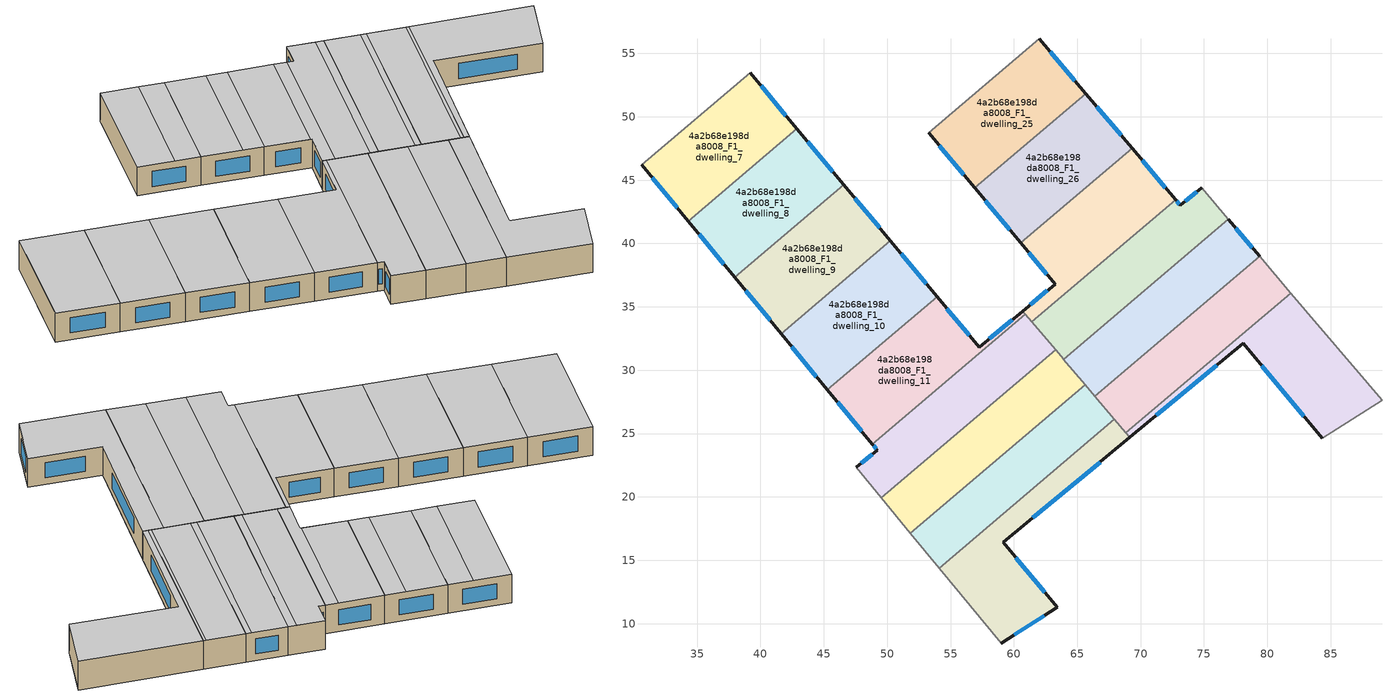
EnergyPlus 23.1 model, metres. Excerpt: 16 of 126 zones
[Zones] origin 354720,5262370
4a2b68e198da8008_F1_dwelling_10
 floor to 4a2b68e198da8008_F0_dwelling_10 (EU_floor_Construction): 50.26,40.21 53.93,35.8 45.28,28.46 41.62,32.89 z3
 wall outside (EU_wall_Construction): 41.62,32.89 45.28,28.46 / 53.93,35.8 50.26,40.21 z3:6
 wall to 4a2b68e198da8008_F1_dwelling_11 (EU_wall_Construction): 45.28,28.46 53.93,35.8 z3:6
 wall to 4a2b68e198da8008_F1_dwelling_9 (EU_wall_Construction): 50.26,40.21 41.62,32.89 z3:6
 window (EU_Window_Construction): 42.48,31.85 44.42,29.5 / 53.07,36.84 51.12,39.17 z3.7:5.3
 ceiling to 4a2b68e198da8008_F2_dwelling_10 (EU_floor_Construction): 53.93,35.8 50.26,40.21 41.62,32.89 45.28,28.46 z6
4a2b68e198da8008_F1_dwelling_11
 floor to 4a2b68e198da8008_F0_dwelling_11 (EU_floor_Construction): 60.69,34.67 60.91,34.41 48.83,24.16 45.28,28.46 53.93,35.8 57.25,31.82 z3
 wall outside (EU_wall_Construction): 60.69,34.67 57.25,31.82 53.93,35.8 / 45.28,28.46 48.83,24.16 z3:6
 wall to 4a2b68e198da8008_F1_dwelling_12 (EU_wall_Construction): 48.83,24.16 60.91,34.41 z3:6
 wall to 4a2b68e198da8008_F1_dwelling_27 (EU_wall_Construction): 60.91,34.41 60.69,34.67 z3:6
 window (EU_Window_Construction): 59.88,34 58.06,32.49 / 46.11,27.45 47.99,25.17 / 56.47,32.76 54.71,34.87 z3.7:5.3
 ceiling to 4a2b68e198da8008_F2_dwelling_11 (EU_floor_Construction): 57.25,31.82 53.93,35.8 45.28,28.46 48.83,24.16 60.91,34.41 60.69,34.67 z6
4a2b68e198da8008_F1_dwelling_12
 floor to 4a2b68e198da8008_F0_dwelling_12 (EU_floor_Construction): 60.91,34.41 63.29,31.6 49.52,19.93 47.54,22.32 49.22,23.69 48.83,24.16 z3
 wall outside (EU_wall_Construction): 48.83,24.16 49.22,23.69 47.54,22.32 z3:6
 wall to 4a2b68e198da8008_F1_dwelling_13 (EU_wall_Construction): 49.52,19.93 63.29,31.6 z3:6
 wall adiabatic (EU_wall_Construction): 47.54,22.32 49.52,19.93 z3:6
 wall to 4a2b68e198da8008_F1_dwelling_28 (EU_wall_Construction): 63.29,31.6 61.4,33.82 z3:6
 wall to 4a2b68e198da8008_F1_dwelling_27 (EU_wall_Construction): 61.4,33.83 60.91,34.41 z3:6
 window (EU_Window_Construction): 48.82,23.37 47.94,22.64 / 48.92,24.05 49.12,23.8 z3.7:5.3
 ceiling to 4a2b68e198da8008_F2_dwelling_12 (EU_floor_Construction): 63.29,31.6 60.91,34.41 48.83,24.16 49.22,23.69 47.54,22.32 49.52,19.93 z6
4a2b68e198da8008_F1_dwelling_13
 floor to 4a2b68e198da8008_F0_dwelling_13 (EU_floor_Construction): 63.29,31.6 65.61,28.85 51.82,17.15 49.52,19.93 z3
 wall to 4a2b68e198da8008_F1_dwelling_14 (EU_wall_Construction): 51.82,17.15 65.61,28.85 z3:6
 wall adiabatic (EU_wall_Construction): 49.52,19.93 51.82,17.15 z3:6
 wall to 4a2b68e198da8008_F1_dwelling_29 (EU_wall_Construction): 65.61,28.85 63.91,30.86 z3:6
 wall to 4a2b68e198da8008_F1_dwelling_28 (EU_wall_Construction): 63.91,30.86 63.29,31.6 z3:6
 ceiling to 4a2b68e198da8008_F2_dwelling_13 (EU_floor_Construction): 65.61,28.85 63.29,31.6 49.52,19.93 51.82,17.15 z6
4a2b68e198da8008_F1_dwelling_14
 floor to 4a2b68e198da8008_F0_dwelling_14 (EU_floor_Construction): 65.61,28.85 67.94,26.12 54.1,14.38 51.82,17.15 z3
 wall to 4a2b68e198da8008_F1_dwelling_15 (EU_wall_Construction): 54.1,14.38 67.94,26.12 z3:6
 wall adiabatic (EU_wall_Construction): 51.82,17.15 54.1,14.38 z3:6
 wall to 4a2b68e198da8008_F1_dwelling_30 (EU_wall_Construction): 67.94,26.12 66.38,27.96 z3:6
 wall to 4a2b68e198da8008_F1_dwelling_29 (EU_wall_Construction): 66.38,27.96 65.62,28.85 z3:6
 ceiling to 4a2b68e198da8008_F2_dwelling_14 (EU_floor_Construction): 67.94,26.12 65.61,28.85 51.82,17.15 54.1,14.38 z6
4a2b68e198da8008_F1_dwelling_15
 floor to 4a2b68e198da8008_F0_dwelling_15 (EU_floor_Construction): 67.94,26.12 69.14,24.7 59.16,16.42 63.44,11.29 58.99,8.46 54.1,14.38 z3
 wall outside (EU_wall_Construction): 58.99,8.46 63.44,11.29 59.16,16.42 69.14,24.7 z3:6
 wall adiabatic (EU_wall_Construction): 54.1,14.38 58.99,8.46 z3:6
 wall to 4a2b68e198da8008_F1_dwelling_31 (EU_wall_Construction): 69.14,24.7 68.84,25.05 z3:6
 wall to 4a2b68e198da8008_F1_dwelling_30 (EU_wall_Construction): 68.84,25.05 67.94,26.12 z3:6
 window (EU_Window_Construction): 61.5,18.36 66.8,22.75 / 62.43,12.49 60.16,15.21 / 60.04,9.12 62.39,10.62 z3.7:5.3
 ceiling to 4a2b68e198da8008_F2_dwelling_15 (EU_floor_Construction): 63.44,11.29 59.16,16.42 69.14,24.7 67.94,26.12 54.1,14.38 58.99,8.46 z6
4a2b68e198da8008_F1_dwelling_25
 floor to 4a2b68e198da8008_F0_dwelling_25 (EU_floor_Construction): 62,56.15 65.67,51.82 56.91,44.39 53.27,48.75 z3
 wall outside (EU_wall_Construction): 65.67,51.82 62,56.15 / 53.27,48.75 56.91,44.39 z3:6
 wall to 4a2b68e198da8008_F1_dwelling_24 (EU_wall_Construction): 62,56.15 53.27,48.75 z3:6
 wall to 4a2b68e198da8008_F1_dwelling_26 (EU_wall_Construction): 56.91,44.39 65.67,51.82 z3:6
 window (EU_Window_Construction): 64.81,52.84 62.86,55.13 / 54.13,47.73 56.05,45.42 z3.7:5.3
 ceiling to 4a2b68e198da8008_F2_dwelling_25 (EU_floor_Construction): 65.67,51.82 64.2,53.55 55.46,46.13 56.91,44.39 z6
 ceiling to 4a2b68e198da8008_F2_dwelling_24 (EU_floor_Construction): 64.2,53.55 62,56.15 53.27,48.75 55.46,46.13 z6
4a2b68e198da8008_F1_dwelling_26
 floor to 4a2b68e198da8008_F0_dwelling_26 (EU_floor_Construction): 65.67,51.82 69.32,47.51 60.53,40.05 56.91,44.39 z3
 wall outside (EU_wall_Construction): 69.32,47.51 65.67,51.82 / 56.91,44.39 60.53,40.05 z3:6
 wall to 4a2b68e198da8008_F1_dwelling_27 (EU_wall_Construction): 60.53,40.05 69.32,47.51 z3:6
 window (EU_Window_Construction): 68.46,48.52 66.53,50.81 / 57.76,43.37 59.68,41.07 z3.7:5.3
 ceiling to 4a2b68e198da8008_F2_dwelling_26 (EU_floor_Construction): 69.32,47.51 68.1,48.95 59.32,41.5 60.53,40.05 z6
 ceiling adiabatic (EU_roof_Construction): 69.32,47.51 65.67,51.82 56.91,44.39 60.53,40.05 59.32,41.5 68.1,48.95 z6
4a2b68e198da8008_F1_dwelling_27
 floor to 4a2b68e198da8008_F0_dwelling_27 (EU_floor_Construction): 69.32,47.51 72.76,43.46 61.4,33.83 60.69,34.67 63.25,36.79 60.53,40.05 z3
 wall outside (EU_wall_Construction): 60.53,40.05 63.25,36.79 60.69,34.67 / 72.76,43.46 69.32,47.51 z3:6
 wall to 4a2b68e198da8008_F1_dwelling_28 (EU_wall_Construction): 61.4,33.83 72.76,43.46 z3:6
 window (EU_Window_Construction): 62.65,36.29 61.29,35.17 / 61.16,39.29 62.61,37.56 / 71.95,44.41 70.13,46.56 z3.7:5.3
 ceiling to 4a2b68e198da8008_F2_dwelling_27 (EU_floor_Construction): 72.76,43.46 71.99,44.36 63.17,36.88 63.25,36.79 60.69,34.67 61.4,33.83 z6
 ceiling to 4a2b68e198da8008_F2_dwelling_26 (EU_floor_Construction): 71.99,44.36 69.32,47.51 60.53,40.05 63.17,36.88 z6
4a2b68e198da8008_F1_dwelling_28
 floor to 4a2b68e198da8008_F0_dwelling_28 (EU_floor_Construction): 74.81,44.41 76.93,41.9 63.91,30.86 61.4,33.83 72.76,43.46 73.15,43 z3
 wall outside (EU_wall_Construction): 74.81,44.41 73.15,43 72.76,43.46 z3:6
 wall to 4a2b68e198da8008_F1_dwelling_29 (EU_wall_Construction): 63.91,30.86 76.93,41.9 z3:6
 wall adiabatic (EU_wall_Construction): 76.93,41.9 74.81,44.41 z3:6
 window (EU_Window_Construction): 73.05,43.11 72.85,43.35 / 74.42,44.08 73.54,43.33 z3.7:5.3
 ceiling to 4a2b68e198da8008_F2_dwelling_27 (EU_floor_Construction): 76.44,42.48 74.81,44.41 73.15,43 72.76,43.46 61.4,33.83 63.42,31.44 z6
 ceiling to 4a2b68e198da8008_F2_dwelling_28 (EU_floor_Construction): 76.93,41.9 76.44,42.48 63.42,31.44 63.91,30.86 z6
4a2b68e198da8008_F1_dwelling_29
 floor to 4a2b68e198da8008_F0_dwelling_29 (EU_floor_Construction): 76.93,41.9 79.4,39 66.38,27.96 63.91,30.86 z3
 wall outside (EU_wall_Construction): 79.4,39 76.93,41.9 z3:6
 wall to 4a2b68e198da8008_F1_dwelling_30 (EU_wall_Construction): 66.38,27.96 79.4,39 z3:6
 window (EU_Window_Construction): 78.82,39.68 77.51,41.22 z3.7:5.3
 ceiling to 4a2b68e198da8008_F2_dwelling_29 (EU_floor_Construction): 79.4,39 79.07,39.38 66.05,28.34 66.38,27.96 z6
 ceiling to 4a2b68e198da8008_F2_dwelling_28 (EU_floor_Construction): 79.07,39.38 76.93,41.9 63.91,30.86 66.05,28.34 z6
4a2b68e198da8008_F1_dwelling_30
 floor to 4a2b68e198da8008_F0_dwelling_30 (EU_floor_Construction): 79.4,39 81.86,36.09 68.84,25.05 66.38,27.96 z3
 wall adiabatic (EU_wall_Construction): 81.86,36.09 79.4,39 z3:6
 wall to 4a2b68e198da8008_F1_dwelling_31 (EU_wall_Construction): 68.84,25.05 81.86,36.09 z3:6
 ceiling to 4a2b68e198da8008_F2_dwelling_30 (EU_floor_Construction): 81.86,36.09 81.7,36.29 68.68,25.25 68.84,25.05 z6
 ceiling to 4a2b68e198da8008_F2_dwelling_29 (EU_floor_Construction): 81.7,36.29 79.4,39 66.38,27.96 68.68,25.25 z6
4a2b68e198da8008_F1_dwelling_31
 floor to 4a2b68e198da8008_F0_dwelling_31 (EU_floor_Construction): 81.86,36.09 89.05,27.62 84.35,24.62 78.1,32.12 69.14,24.7 68.84,25.05 z3
 wall outside (EU_wall_Construction): 69.14,24.7 78.1,32.12 84.35,24.62 z3:6
 wall adiabatic (EU_wall_Construction): 84.35,24.62 89.05,27.62 81.86,36.09 z3:6
 window (EU_Window_Construction): 71.24,26.44 75.99,30.37 / 79.56,30.36 82.88,26.38 z3.7:5.3
 ceiling to 4a2b68e198da8008_F2_dwelling_30 (EU_floor_Construction): 89.05,27.62 81.86,36.09 68.84,25.05 69.14,24.7 78.1,32.12 84.35,24.62 z6
4a2b68e198da8008_F1_dwelling_7
 floor to 4a2b68e198da8008_F0_dwelling_7 (EU_floor_Construction): 39.18,53.49 42.88,49.05 34.29,41.77 30.61,46.23 z3
 wall outside (EU_wall_Construction): 30.61,46.23 34.29,41.77 / 42.88,49.05 39.18,53.49 z3:6
 wall to 4a2b68e198da8008_F1_dwelling_8 (EU_wall_Construction): 34.29,41.77 42.88,49.05 z3:6
 wall to 4a2b68e198da8008_F1_dwelling_6 (EU_wall_Construction): 39.18,53.49 30.61,46.23 z3:6
 window (EU_Window_Construction): 31.47,45.18 33.43,42.82 / 42.01,50.1 40.05,52.45 z3.7:5.3
 ceiling to 4a2b68e198da8008_F2_dwelling_7 (EU_floor_Construction): 42.88,49.05 39.18,53.49 30.61,46.23 34.29,41.77 z6
4a2b68e198da8008_F1_dwelling_8
 floor to 4a2b68e198da8008_F0_dwelling_8 (EU_floor_Construction): 42.88,49.05 46.58,44.63 37.96,37.32 34.29,41.77 z3
 wall outside (EU_wall_Construction): 34.29,41.77 37.96,37.32 / 46.58,44.63 42.88,49.05 z3:6
 wall to 4a2b68e198da8008_F1_dwelling_9 (EU_wall_Construction): 37.96,37.32 46.58,44.63 z3:6
 window (EU_Window_Construction): 35.15,40.72 37.1,38.37 / 45.71,45.67 43.75,48.01 z3.7:5.3
 ceiling to 4a2b68e198da8008_F2_dwelling_8 (EU_floor_Construction): 46.58,44.63 42.88,49.05 34.29,41.77 37.96,37.32 z6
4a2b68e198da8008_F1_dwelling_9
 floor to 4a2b68e198da8008_F0_dwelling_9 (EU_floor_Construction): 46.58,44.63 50.26,40.21 41.62,32.89 37.96,37.32 z3
 wall outside (EU_wall_Construction): 37.96,37.32 41.62,32.89 / 50.26,40.21 46.58,44.63 z3:6
 window (EU_Window_Construction): 38.82,36.28 40.76,33.93 / 49.39,41.25 47.44,43.59 z3.7:5.3
 ceiling to 4a2b68e198da8008_F2_dwelling_9 (EU_floor_Construction): 50.26,40.21 46.58,44.63 37.96,37.32 41.62,32.89 z6
[Building]
EU S2 Campaign: North Axis=0; Terrain=City; Solar Distribution=FullExterior
[Site:Location]
Budapest.Ferenc.Liszt.Intl.AP: Latitude=47.437; Longitude=19.256; Time Zone=1; Elevation=185
[SizingPeriod:WeatherFileDays]
AnnualSizingPeriod: Begin Month=1; Begin Day of Month=1; End Month=12; End Day of Month=31; Day of Week for Start Day=Monday; Use Weather File Daylight Saving Period=No; Use Weather File Rain and Snow Indicators=No
[MATERIAL]
EU_InternalMass_Material: Roughness=MediumRough; Thickness=0.1; Conductivity=1; Density=1800; Specific Heat=900; Thermal Absorptance=0.9; Solar Absorptance=0.7; Visible Absorptance=0.7
[MATERIAL:NOMASS] Roughness=MediumRough; Thermal Absorptance=0.9; Solar Absorptance=0.7; Visible Absorptance=0.7
Name | Thermal Resistance
EU_wall_NoMass | 0.832559
EU_roof_NoMass | 1.39638
EU_floor_NoMass | 0.872794
[WINDOWMATERIAL:SIMPLEGLAZINGSYSTEM]
EU_Window_SimpleGlazing: UFactor=2.79869; Solar Heat Gain Coefficient=0.75; Visible Transmittance=0.75
[CONSTRUCTION]
EU_wall_Construction: EU_wall_NoMass
EU_roof_Construction: EU_roof_NoMass
EU_floor_Construction: EU_floor_NoMass
EU_Window_Construction: EU_Window_SimpleGlazing
EU_InternalMass_Construction: EU_InternalMass_Material
[ZONE] Type=1; Multiplier=1; Ceiling Height=autocalculate; Floor Area=autocalculate; Part of Total Floor Area=Yes
Name | Volume
4a2b68e198da8008_F1_dwelling_10 | 195.091
4a2b68e198da8008_F1_dwelling_11 | 195.105
4a2b68e198da8008_F1_dwelling_12; 4a2b68e198da8008_F1_dwelling_25 | 195.078
4a2b68e198da8008_F1_dwelling_13 | 195.097
4a2b68e198da8008_F1_dwelling_14; 4a2b68e198da8008_F1_dwelling_8 | 195.116
4a2b68e198da8008_F1_dwelling_15 | 195.062
4a2b68e198da8008_F1_dwelling_26 | 195.104
4a2b68e198da8008_F1_dwelling_27 | 195.11
4a2b68e198da8008_F1_dwelling_28 | 195.084
4a2b68e198da8008_F1_dwelling_29 | 195.092
4a2b68e198da8008_F1_dwelling_30 | 195.079
4a2b68e198da8008_F1_dwelling_31 | 195.088
4a2b68e198da8008_F1_dwelling_7 | 195.093
4a2b68e198da8008_F1_dwelling_9 | 195.074
[INTERNALMASS] Construction=EU_InternalMass_Construction
Name | Zone or ZoneList | Surface Area
4a2b68e198da8008_F1_dwelling_7_EU_InternalMass | 4a2b68e198da8008_F1_dwelling_7 | 65.031
4a2b68e198da8008_F1_dwelling_8_EU_InternalMass | 4a2b68e198da8008_F1_dwelling_8 | 65.0387
4a2b68e198da8008_F1_dwelling_9_EU_InternalMass | 4a2b68e198da8008_F1_dwelling_9 | 65.0246
4a2b68e198da8008_F1_dwelling_10_EU_InternalMass | 4a2b68e198da8008_F1_dwelling_10 | 65.0304
4a2b68e198da8008_F1_dwelling_11_EU_InternalMass | 4a2b68e198da8008_F1_dwelling_11 | 65.0348
4a2b68e198da8008_F1_dwelling_12_EU_InternalMass | 4a2b68e198da8008_F1_dwelling_12 | 65.0261
4a2b68e198da8008_F1_dwelling_13_EU_InternalMass | 4a2b68e198da8008_F1_dwelling_13 | 65.0325
4a2b68e198da8008_F1_dwelling_14_EU_InternalMass | 4a2b68e198da8008_F1_dwelling_14 | 65.0387
4a2b68e198da8008_F1_dwelling_15_EU_InternalMass | 4a2b68e198da8008_F1_dwelling_15 | 65.0204
4a2b68e198da8008_F1_dwelling_25_EU_InternalMass | 4a2b68e198da8008_F1_dwelling_25 | 65.0263
4a2b68e198da8008_F1_dwelling_26_EU_InternalMass | 4a2b68e198da8008_F1_dwelling_26 | 65.0345
4a2b68e198da8008_F1_dwelling_27_EU_InternalMass | 4a2b68e198da8008_F1_dwelling_27 | 65.0366
4a2b68e198da8008_F1_dwelling_28_EU_InternalMass | 4a2b68e198da8008_F1_dwelling_28 | 65.0283
4a2b68e198da8008_F1_dwelling_29_EU_InternalMass | 4a2b68e198da8008_F1_dwelling_29 | 65.0306
4a2b68e198da8008_F1_dwelling_30_EU_InternalMass | 4a2b68e198da8008_F1_dwelling_30 | 65.0265
4a2b68e198da8008_F1_dwelling_31_EU_InternalMass | 4a2b68e198da8008_F1_dwelling_31 | 65.029
[OTHEREQUIPMENT] Fuel Type=Electricity; Design Level Calculation Method=Watts/Area; Power per Zone Floor Area=1; Fraction Latent=0; Fraction Radiant=0; Fraction Lost=0; Carbon Dioxide Generation Rate=0; EndUse Subcategory=EU_Step8_InternalGains
Name | Zone or ZoneList or Space or SpaceList | Schedule
EU_Step8_InternalGain_4a2b68e198da8008_F1_dwelling_7_f000 | 4a2b68e198da8008_F1_dwelling_7 | EU_Step8_GainSchedule_4a2b68e198da8008_F1_dwelling_7_f000
EU_Step8_InternalGain_4a2b68e198da8008_F1_dwelling_8_f000 | 4a2b68e198da8008_F1_dwelling_8 | EU_Step8_GainSchedule_4a2b68e198da8008_F1_dwelling_8_f000
EU_Step8_InternalGain_4a2b68e198da8008_F1_dwelling_9_f000 | 4a2b68e198da8008_F1_dwelling_9 | EU_Step8_GainSchedule_4a2b68e198da8008_F1_dwelling_9_f000
EU_Step8_InternalGain_4a2b68e198da8008_F1_dwelling_10_f000 | 4a2b68e198da8008_F1_dwelling_10 | EU_Step8_GainSchedule_4a2b68e198da8008_F1_dwelling_10_f000
EU_Step8_InternalGain_4a2b68e198da8008_F1_dwelling_11_f000 | 4a2b68e198da8008_F1_dwelling_11 | EU_Step8_GainSchedule_4a2b68e198da8008_F1_dwelling_11_f000
EU_Step8_InternalGain_4a2b68e198da8008_F1_dwelling_12_f000 | 4a2b68e198da8008_F1_dwelling_12 | EU_Step8_GainSchedule_4a2b68e198da8008_F1_dwelling_12_f000
EU_Step8_InternalGain_4a2b68e198da8008_F1_dwelling_13_f000 | 4a2b68e198da8008_F1_dwelling_13 | EU_Step8_GainSchedule_4a2b68e198da8008_F1_dwelling_13_f000
EU_Step8_InternalGain_4a2b68e198da8008_F1_dwelling_14_f000 | 4a2b68e198da8008_F1_dwelling_14 | EU_Step8_GainSchedule_4a2b68e198da8008_F1_dwelling_14_f000
EU_Step8_InternalGain_4a2b68e198da8008_F1_dwelling_15_f000 | 4a2b68e198da8008_F1_dwelling_15 | EU_Step8_GainSchedule_4a2b68e198da8008_F1_dwelling_15_f000
EU_Step8_InternalGain_4a2b68e198da8008_F1_dwelling_25_f000 | 4a2b68e198da8008_F1_dwelling_25 | EU_Step8_GainSchedule_4a2b68e198da8008_F1_dwelling_25_f000
EU_Step8_InternalGain_4a2b68e198da8008_F1_dwelling_26_f000 | 4a2b68e198da8008_F1_dwelling_26 | EU_Step8_GainSchedule_4a2b68e198da8008_F1_dwelling_26_f000
EU_Step8_InternalGain_4a2b68e198da8008_F1_dwelling_27_f000 | 4a2b68e198da8008_F1_dwelling_27 | EU_Step8_GainSchedule_4a2b68e198da8008_F1_dwelling_27_f000
EU_Step8_InternalGain_4a2b68e198da8008_F1_dwelling_28_f000 | 4a2b68e198da8008_F1_dwelling_28 | EU_Step8_GainSchedule_4a2b68e198da8008_F1_dwelling_28_f000
EU_Step8_InternalGain_4a2b68e198da8008_F1_dwelling_29_f000 | 4a2b68e198da8008_F1_dwelling_29 | EU_Step8_GainSchedule_4a2b68e198da8008_F1_dwelling_29_f000
EU_Step8_InternalGain_4a2b68e198da8008_F1_dwelling_30_f000 | 4a2b68e198da8008_F1_dwelling_30 | EU_Step8_GainSchedule_4a2b68e198da8008_F1_dwelling_30_f000
EU_Step8_InternalGain_4a2b68e198da8008_F1_dwelling_31_f000 | 4a2b68e198da8008_F1_dwelling_31 | EU_Step8_GainSchedule_4a2b68e198da8008_F1_dwelling_31_f000
[ZONEVENTILATION:DESIGNFLOWRATE] Schedule=EU_AlwaysOn; Design Flow Rate Calculation Method=AirChanges/Hour; Air Changes per Hour=0.475469; Ventilation Type=Natural; Fan Pressure Rise=0; Fan Total Efficiency=1; Constant Term Coefficient=1; Temperature Term Coefficient=0; Velocity Term Coefficient=0; Velocity Squared Term Coefficient=0; Minimum Indoor Temperature=-100; Maximum Indoor Temperature=100; Delta Temperature=-100; Minimum Outdoor Temperature=-100; Maximum Outdoor Temperature=100; Maximum Wind Speed=40
Name | Zone or ZoneList or Space or SpaceList
EU_ConstantAir_4a2b68e198da8008_F1_dwelling_7 | 4a2b68e198da8008_F1_dwelling_7
EU_ConstantAir_4a2b68e198da8008_F1_dwelling_8 | 4a2b68e198da8008_F1_dwelling_8
EU_ConstantAir_4a2b68e198da8008_F1_dwelling_9 | 4a2b68e198da8008_F1_dwelling_9
EU_ConstantAir_4a2b68e198da8008_F1_dwelling_10 | 4a2b68e198da8008_F1_dwelling_10
EU_ConstantAir_4a2b68e198da8008_F1_dwelling_11 | 4a2b68e198da8008_F1_dwelling_11
EU_ConstantAir_4a2b68e198da8008_F1_dwelling_12 | 4a2b68e198da8008_F1_dwelling_12
EU_ConstantAir_4a2b68e198da8008_F1_dwelling_13 | 4a2b68e198da8008_F1_dwelling_13
EU_ConstantAir_4a2b68e198da8008_F1_dwelling_14 | 4a2b68e198da8008_F1_dwelling_14
EU_ConstantAir_4a2b68e198da8008_F1_dwelling_15 | 4a2b68e198da8008_F1_dwelling_15
EU_ConstantAir_4a2b68e198da8008_F1_dwelling_25 | 4a2b68e198da8008_F1_dwelling_25
EU_ConstantAir_4a2b68e198da8008_F1_dwelling_26 | 4a2b68e198da8008_F1_dwelling_26
EU_ConstantAir_4a2b68e198da8008_F1_dwelling_27 | 4a2b68e198da8008_F1_dwelling_27
EU_ConstantAir_4a2b68e198da8008_F1_dwelling_28 | 4a2b68e198da8008_F1_dwelling_28
EU_ConstantAir_4a2b68e198da8008_F1_dwelling_29 | 4a2b68e198da8008_F1_dwelling_29
EU_ConstantAir_4a2b68e198da8008_F1_dwelling_30 | 4a2b68e198da8008_F1_dwelling_30
EU_ConstantAir_4a2b68e198da8008_F1_dwelling_31 | 4a2b68e198da8008_F1_dwelling_31
[HVACTEMPLATE:THERMOSTAT] Constant Heating Setpoint=20; Constant Cooling Setpoint=50
EU_HeatOnly_4a2b68e198da8008_F0_dwelling_0; EU_HeatOnly_4a2b68e198da8008_F0_dwelling_1; EU_HeatOnly_4a2b68e198da8008_F0_dwelling_2; EU_HeatOnly_4a2b68e198da8008_F0_dwelling_3; EU_HeatOnly_4a2b68e198da8008_F0_dwelling_4; EU_HeatOnly_4a2b68e198da8008_F0_dwelling_5; EU_HeatOnly_4a2b68e198da8008_F0_dwelling_6; EU_HeatOnly_4a2b68e198da8008_F0_dwelling_7; EU_HeatOnly_4a2b68e198da8008_F0_dwelling_8; EU_HeatOnly_4a2b68e198da8008_F0_dwelling_9; EU_HeatOnly_4a2b68e198da8008_F0_dwelling_10; EU_HeatOnly_4a2b68e198da8008_F0_dwelling_11; EU_HeatOnly_4a2b68e198da8008_F0_dwelling_12; EU_HeatOnly_4a2b68e198da8008_F0_dwelling_13; EU_HeatOnly_4a2b68e198da8008_F0_dwelling_14; EU_HeatOnly_4a2b68e198da8008_F0_dwelling_15; EU_HeatOnly_4a2b68e198da8008_F0_dwelling_16; EU_HeatOnly_4a2b68e198da8008_F0_dwelling_17; EU_HeatOnly_4a2b68e198da8008_F0_dwelling_18; EU_HeatOnly_4a2b68e198da8008_F0_dwelling_19; EU_HeatOnly_4a2b68e198da8008_F0_dwelling_20; EU_HeatOnly_4a2b68e198da8008_F0_dwelling_21; EU_HeatOnly_4a2b68e198da8008_F0_dwelling_22; EU_HeatOnly_4a2b68e198da8008_F0_dwelling_23; EU_HeatOnly_4a2b68e198da8008_F0_dwelling_24; EU_HeatOnly_4a2b68e198da8008_F0_dwelling_25; EU_HeatOnly_4a2b68e198da8008_F0_dwelling_26; EU_HeatOnly_4a2b68e198da8008_F0_dwelling_27; EU_HeatOnly_4a2b68e198da8008_F0_dwelling_28; EU_HeatOnly_4a2b68e198da8008_F0_dwelling_29; EU_HeatOnly_4a2b68e198da8008_F0_dwelling_30; EU_HeatOnly_4a2b68e198da8008_F0_dwelling_31; EU_HeatOnly_4a2b68e198da8008_F1_dwelling_0; EU_HeatOnly_4a2b68e198da8008_F1_dwelling_1; EU_HeatOnly_4a2b68e198da8008_F1_dwelling_2; EU_HeatOnly_4a2b68e198da8008_F1_dwelling_3; EU_HeatOnly_4a2b68e198da8008_F1_dwelling_4; EU_HeatOnly_4a2b68e198da8008_F1_dwelling_5; EU_HeatOnly_4a2b68e198da8008_F1_dwelling_6; EU_HeatOnly_4a2b68e198da8008_F1_dwelling_7; EU_HeatOnly_4a2b68e198da8008_F1_dwelling_8; EU_HeatOnly_4a2b68e198da8008_F1_dwelling_9; EU_HeatOnly_4a2b68e198da8008_F1_dwelling_10; EU_HeatOnly_4a2b68e198da8008_F1_dwelling_11; EU_HeatOnly_4a2b68e198da8008_F1_dwelling_12; EU_HeatOnly_4a2b68e198da8008_F1_dwelling_13; EU_HeatOnly_4a2b68e198da8008_F1_dwelling_14; EU_HeatOnly_4a2b68e198da8008_F1_dwelling_15; EU_HeatOnly_4a2b68e198da8008_F1_dwelling_16; EU_HeatOnly_4a2b68e198da8008_F1_dwelling_17; EU_HeatOnly_4a2b68e198da8008_F1_dwelling_18; EU_HeatOnly_4a2b68e198da8008_F1_dwelling_19; EU_HeatOnly_4a2b68e198da8008_F1_dwelling_20; EU_HeatOnly_4a2b68e198da8008_F1_dwelling_21; EU_HeatOnly_4a2b68e198da8008_F1_dwelling_22; EU_HeatOnly_4a2b68e198da8008_F1_dwelling_23; EU_HeatOnly_4a2b68e198da8008_F1_dwelling_24; EU_HeatOnly_4a2b68e198da8008_F1_dwelling_25; EU_HeatOnly_4a2b68e198da8008_F1_dwelling_26; EU_HeatOnly_4a2b68e198da8008_F1_dwelling_27; EU_HeatOnly_4a2b68e198da8008_F1_dwelling_28; EU_HeatOnly_4a2b68e198da8008_F1_dwelling_29; EU_HeatOnly_4a2b68e198da8008_F1_dwelling_30; EU_HeatOnly_4a2b68e198da8008_F1_dwelling_31; EU_HeatOnly_4a2b68e198da8008_F2_dwelling_0; EU_HeatOnly_4a2b68e198da8008_F2_dwelling_1; EU_HeatOnly_4a2b68e198da8008_F2_dwelling_2; EU_HeatOnly_4a2b68e198da8008_F2_dwelling_3; EU_HeatOnly_4a2b68e198da8008_F2_dwelling_4; EU_HeatOnly_4a2b68e198da8008_F2_dwelling_5; EU_HeatOnly_4a2b68e198da8008_F2_dwelling_6; EU_HeatOnly_4a2b68e198da8008_F2_dwelling_7; EU_HeatOnly_4a2b68e198da8008_F2_dwelling_8; EU_HeatOnly_4a2b68e198da8008_F2_dwelling_9; EU_HeatOnly_4a2b68e198da8008_F2_dwelling_10; EU_HeatOnly_4a2b68e198da8008_F2_dwelling_11; EU_HeatOnly_4a2b68e198da8008_F2_dwelling_12; EU_HeatOnly_4a2b68e198da8008_F2_dwelling_13; EU_HeatOnly_4a2b68e198da8008_F2_dwelling_14; EU_HeatOnly_4a2b68e198da8008_F2_dwelling_15; EU_HeatOnly_4a2b68e198da8008_F2_dwelling_16; EU_HeatOnly_4a2b68e198da8008_F2_dwelling_17; EU_HeatOnly_4a2b68e198da8008_F2_dwelling_18; EU_HeatOnly_4a2b68e198da8008_F2_dwelling_19; EU_HeatOnly_4a2b68e198da8008_F2_dwelling_20; EU_HeatOnly_4a2b68e198da8008_F2_dwelling_21; EU_HeatOnly_4a2b68e198da8008_F2_dwelling_22; EU_HeatOnly_4a2b68e198da8008_F2_dwelling_23; EU_HeatOnly_4a2b68e198da8008_F2_dwelling_24; EU_HeatOnly_4a2b68e198da8008_F2_dwelling_25; EU_HeatOnly_4a2b68e198da8008_F2_dwelling_26; EU_HeatOnly_4a2b68e198da8008_F2_dwelling_27; EU_HeatOnly_4a2b68e198da8008_F2_dwelling_28; EU_HeatOnly_4a2b68e198da8008_F2_dwelling_29; EU_HeatOnly_4a2b68e198da8008_F2_dwelling_30; EU_HeatOnly_4a2b68e198da8008_F3_dwelling_0; EU_HeatOnly_4a2b68e198da8008_F3_dwelling_1; EU_HeatOnly_4a2b68e198da8008_F3_dwelling_2; EU_HeatOnly_4a2b68e198da8008_F3_dwelling_3; EU_HeatOnly_4a2b68e198da8008_F3_dwelling_4; EU_HeatOnly_4a2b68e198da8008_F3_dwelling_5; EU_HeatOnly_4a2b68e198da8008_F3_dwelling_6; EU_HeatOnly_4a2b68e198da8008_F3_dwelling_7; EU_HeatOnly_4a2b68e198da8008_F3_dwelling_8; EU_HeatOnly_4a2b68e198da8008_F3_dwelling_9; EU_HeatOnly_4a2b68e198da8008_F3_dwelling_10; EU_HeatOnly_4a2b68e198da8008_F3_dwelling_11; EU_HeatOnly_4a2b68e198da8008_F3_dwelling_12; EU_HeatOnly_4a2b68e198da8008_F3_dwelling_13; EU_HeatOnly_4a2b68e198da8008_F3_dwelling_14; EU_HeatOnly_4a2b68e198da8008_F3_dwelling_15; EU_HeatOnly_4a2b68e198da8008_F3_dwelling_16; EU_HeatOnly_4a2b68e198da8008_F3_dwelling_17; EU_HeatOnly_4a2b68e198da8008_F3_dwelling_18; EU_HeatOnly_4a2b68e198da8008_F3_dwelling_19; EU_HeatOnly_4a2b68e198da8008_F3_dwelling_20; EU_HeatOnly_4a2b68e198da8008_F3_dwelling_21; EU_HeatOnly_4a2b68e198da8008_F3_dwelling_22; EU_HeatOnly_4a2b68e198da8008_F3_dwelling_23; EU_HeatOnly_4a2b68e198da8008_F3_dwelling_24; EU_HeatOnly_4a2b68e198da8008_F3_dwelling_25; EU_HeatOnly_4a2b68e198da8008_F3_dwelling_26; EU_HeatOnly_4a2b68e198da8008_F3_dwelling_27; EU_HeatOnly_4a2b68e198da8008_F3_dwelling_28; EU_HeatOnly_4a2b68e198da8008_F3_dwelling_29; EU_HeatOnly_4a2b68e198da8008_F3_dwelling_30
[HVACTEMPLATE:ZONE:IDEALLOADSAIRSYSTEM] System Availability Schedule=EU_AlwaysOn; Maximum Heating Supply Air Temperature=50; Minimum Cooling Supply Air Temperature=13; Maximum Heating Supply Air Humidity Ratio=0.0156; Minimum Cooling Supply Air Humidity Ratio=0.0077; Heating Limit=NoLimit; Cooling Limit=NoLimit; Heating Availability Schedule=EU_AlwaysOn; Cooling Availability Schedule=EU_CoolingOff; Dehumidification Control Type=ConstantSensibleHeatRatio; Cooling Sensible Heat Ratio=0.7; Dehumidification Setpoint=60; Humidification Control Type=None; Humidification Setpoint=30; Outdoor Air Method=None; Outdoor Air Flow Rate per Person=0.00944; Outdoor Air Flow Rate per Zone Floor Area=0; Outdoor Air Flow Rate per Zone=0; Demand Controlled Ventilation Type=None; Outdoor Air Economizer Type=NoEconomizer; Heat Recovery Type=None; Sensible Heat Recovery Effectiveness=0.7; Latent Heat Recovery Effectiveness=0.65
Name | Template Thermostat
4a2b68e198da8008_F1_dwelling_7 | EU_HeatOnly_4a2b68e198da8008_F1_dwelling_7
4a2b68e198da8008_F1_dwelling_8 | EU_HeatOnly_4a2b68e198da8008_F1_dwelling_8
4a2b68e198da8008_F1_dwelling_9 | EU_HeatOnly_4a2b68e198da8008_F1_dwelling_9
4a2b68e198da8008_F1_dwelling_10 | EU_HeatOnly_4a2b68e198da8008_F1_dwelling_10
4a2b68e198da8008_F1_dwelling_11 | EU_HeatOnly_4a2b68e198da8008_F1_dwelling_11
4a2b68e198da8008_F1_dwelling_12 | EU_HeatOnly_4a2b68e198da8008_F1_dwelling_12
4a2b68e198da8008_F1_dwelling_13 | EU_HeatOnly_4a2b68e198da8008_F1_dwelling_13
4a2b68e198da8008_F1_dwelling_14 | EU_HeatOnly_4a2b68e198da8008_F1_dwelling_14
4a2b68e198da8008_F1_dwelling_15 | EU_HeatOnly_4a2b68e198da8008_F1_dwelling_15
4a2b68e198da8008_F1_dwelling_25 | EU_HeatOnly_4a2b68e198da8008_F1_dwelling_25
4a2b68e198da8008_F1_dwelling_26 | EU_HeatOnly_4a2b68e198da8008_F1_dwelling_26
4a2b68e198da8008_F1_dwelling_27 | EU_HeatOnly_4a2b68e198da8008_F1_dwelling_27
4a2b68e198da8008_F1_dwelling_28 | EU_HeatOnly_4a2b68e198da8008_F1_dwelling_28
4a2b68e198da8008_F1_dwelling_29 | EU_HeatOnly_4a2b68e198da8008_F1_dwelling_29
4a2b68e198da8008_F1_dwelling_30 | EU_HeatOnly_4a2b68e198da8008_F1_dwelling_30
4a2b68e198da8008_F1_dwelling_31 | EU_HeatOnly_4a2b68e198da8008_F1_dwelling_31
[SIZING:ZONE] Zone Cooling Design Supply Air Temperature Input Method=SupplyAirTemperature; Zone Cooling Design Supply Air Temperature=13; Zone Heating Design Supply Air Temperature Input Method=SupplyAirTemperature; Zone Heating Design Supply Air Temperature=50; Zone Cooling Design Supply Air Humidity Ratio=0.008; Zone Heating Design Supply Air Humidity Ratio=0.008; Cooling Design Air Flow Method=DesignDay; Cooling Design Air Flow Rate=0; Cooling Minimum Air Flow per Zone Floor Area=0.000762; Cooling Minimum Air Flow=0; Cooling Minimum Air Flow Fraction=0.2; Heating Design Air Flow Method=DesignDay; Heating Design Air Flow Rate=0; Heating Maximum Air Flow per Zone Floor Area=0.002032; Heating Maximum Air Flow=0.141576; Heating Maximum Air Flow Fraction=0.3; Account for Dedicated Outdoor Air System=No; Dedicated Outdoor Air System Control Strategy=NeutralSupplyAir; Dedicated Outdoor Air Low Setpoint Temperature for Design=autosize; Dedicated Outdoor Air High Setpoint Temperature for Design=autosize; Zone Load Sizing Method=Sensible Load Only No Latent Load; Zone Latent Cooling Design Supply Air Humidity Ratio Input Method=HumidityRatioDifference; Zone Cooling Design Supply Air Humidity Ratio Difference=0.005; Zone Latent Heating Design Supply Air Humidity Ratio Input Method=HumidityRatioDifference; Zone Humidification Design Supply Air Humidity Ratio Difference=0.005
4a2b68e198da8008_F1_dwelling_7; 4a2b68e198da8008_F1_dwelling_8; 4a2b68e198da8008_F1_dwelling_9; 4a2b68e198da8008_F1_dwelling_10; 4a2b68e198da8008_F1_dwelling_11; 4a2b68e198da8008_F1_dwelling_12; 4a2b68e198da8008_F1_dwelling_13; 4a2b68e198da8008_F1_dwelling_14; 4a2b68e198da8008_F1_dwelling_15; 4a2b68e198da8008_F1_dwelling_25; 4a2b68e198da8008_F1_dwelling_26; 4a2b68e198da8008_F1_dwelling_27; 4a2b68e198da8008_F1_dwelling_28; 4a2b68e198da8008_F1_dwelling_29; 4a2b68e198da8008_F1_dwelling_30; 4a2b68e198da8008_F1_dwelling_31
[SCHEDULE:CONSTANT]
Name | Hourly Value
EU_AlwaysOn | 1
EU_CoolingOff | 0
[SCHEDULE:FILE] Column Number=1; Rows to Skip at Top=0; Number of Hours of Data=8760; Column Separator=Comma; Interpolate to Timestep=No; Minutes per Item=60; Adjust Schedule for Daylight Savings=Yes
Name | File
EU_Step8_GainSchedule_4a2b68e198da8008_F1_dwelling_7_f000 | ../../schedules/4a2b68e198da8008/4a2b68e198da8008_F1_dwelling_7_f000_gain.csv
EU_Step8_GainSchedule_4a2b68e198da8008_F1_dwelling_8_f000 | ../../schedules/4a2b68e198da8008/4a2b68e198da8008_F1_dwelling_8_f000_gain.csv
EU_Step8_GainSchedule_4a2b68e198da8008_F1_dwelling_9_f000 | ../../schedules/4a2b68e198da8008/4a2b68e198da8008_F1_dwelling_9_f000_gain.csv
EU_Step8_GainSchedule_4a2b68e198da8008_F1_dwelling_10_f000 | ../../schedules/4a2b68e198da8008/4a2b68e198da8008_F1_dwelling_10_f000_gain.csv
EU_Step8_GainSchedule_4a2b68e198da8008_F1_dwelling_11_f000 | ../../schedules/4a2b68e198da8008/4a2b68e198da8008_F1_dwelling_11_f000_gain.csv
EU_Step8_GainSchedule_4a2b68e198da8008_F1_dwelling_12_f000 | ../../schedules/4a2b68e198da8008/4a2b68e198da8008_F1_dwelling_12_f000_gain.csv
EU_Step8_GainSchedule_4a2b68e198da8008_F1_dwelling_13_f000 | ../../schedules/4a2b68e198da8008/4a2b68e198da8008_F1_dwelling_13_f000_gain.csv
EU_Step8_GainSchedule_4a2b68e198da8008_F1_dwelling_14_f000 | ../../schedules/4a2b68e198da8008/4a2b68e198da8008_F1_dwelling_14_f000_gain.csv
EU_Step8_GainSchedule_4a2b68e198da8008_F1_dwelling_15_f000 | ../../schedules/4a2b68e198da8008/4a2b68e198da8008_F1_dwelling_15_f000_gain.csv
EU_Step8_GainSchedule_4a2b68e198da8008_F1_dwelling_25_f000 | ../../schedules/4a2b68e198da8008/4a2b68e198da8008_F1_dwelling_25_f000_gain.csv
EU_Step8_GainSchedule_4a2b68e198da8008_F1_dwelling_26_f000 | ../../schedules/4a2b68e198da8008/4a2b68e198da8008_F1_dwelling_26_f000_gain.csv
EU_Step8_GainSchedule_4a2b68e198da8008_F1_dwelling_27_f000 | ../../schedules/4a2b68e198da8008/4a2b68e198da8008_F1_dwelling_27_f000_gain.csv
EU_Step8_GainSchedule_4a2b68e198da8008_F1_dwelling_28_f000 | ../../schedules/4a2b68e198da8008/4a2b68e198da8008_F1_dwelling_28_f000_gain.csv
EU_Step8_GainSchedule_4a2b68e198da8008_F1_dwelling_29_f000 | ../../schedules/4a2b68e198da8008/4a2b68e198da8008_F1_dwelling_29_f000_gain.csv
EU_Step8_GainSchedule_4a2b68e198da8008_F1_dwelling_30_f000 | ../../schedules/4a2b68e198da8008/4a2b68e198da8008_F1_dwelling_30_f000_gain.csv
EU_Step8_GainSchedule_4a2b68e198da8008_F1_dwelling_31_f000 | ../../schedules/4a2b68e198da8008/4a2b68e198da8008_F1_dwelling_31_f000_gain.csv
